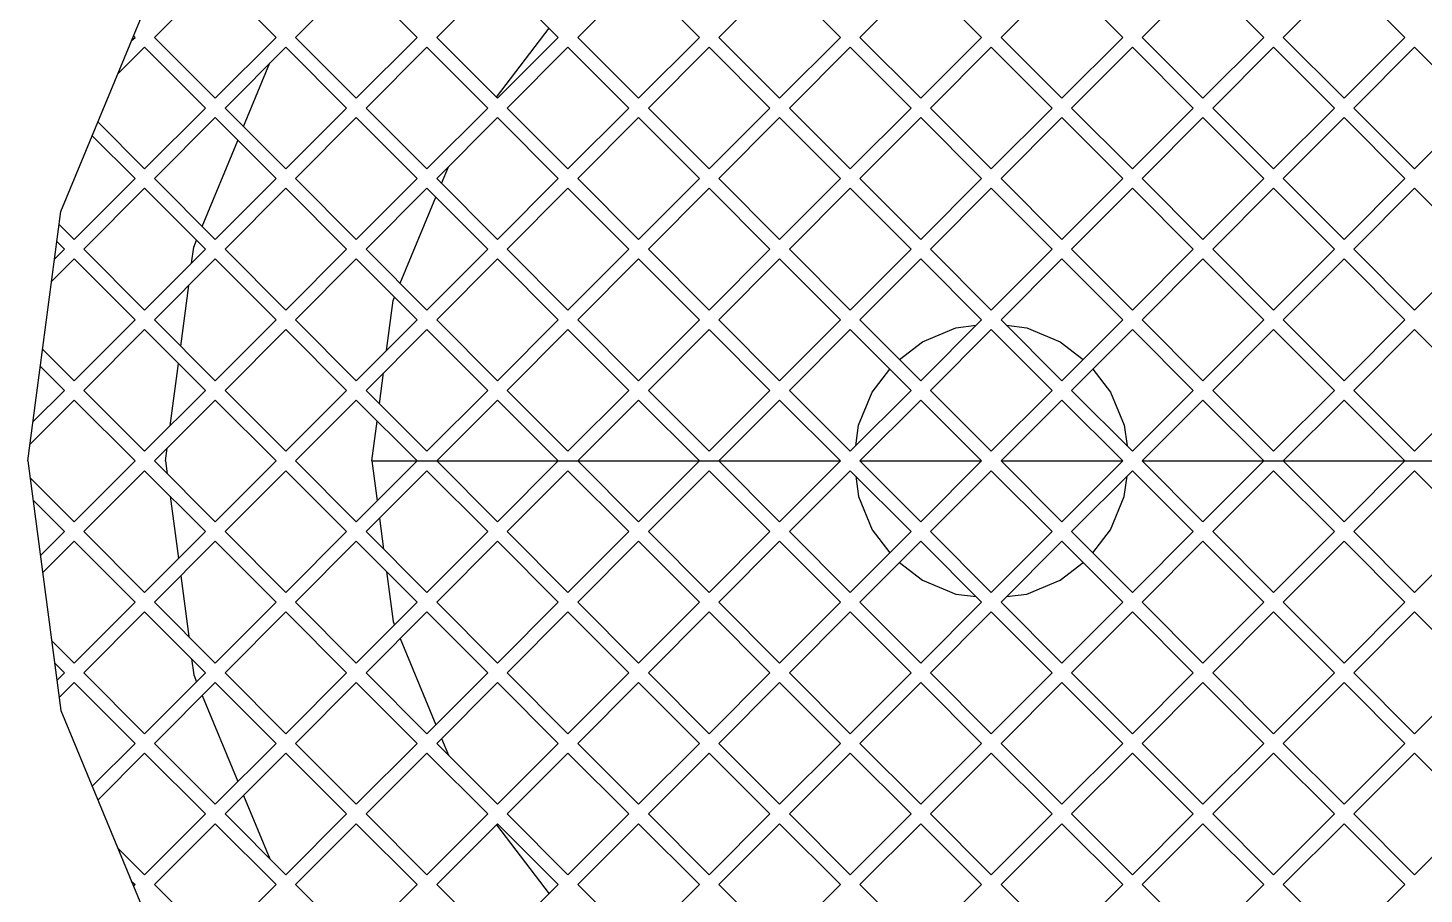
# Model space of a CAD drawing. Header units: inches. Extents: x 0 to 840, y -594 to 0.
# Drawn here: x 309.11 to 329.39, y -224.37 to -211.8 of the extents above; entities that cross this region are included whole.
import ezdxf

# ---------------------------------------------------------------- set-up
doc = ezdxf.new("R2010")
doc.units = ezdxf.units.IN
doc.header["$MEASUREMENT"] = 0

msp = doc.modelspace()

# ---------------------------------------------------------------- linework, layer by layer
at = {"color": 18, "true_color": 0x000000}
for p, q in [((309.584, -214.46), (310.982, -211.084)), ((309.584, -214.46), (310.982, -211.084)), ((310.944, -211.932), (311.828, -211.048)), ((310.944, -211.932), (311.828, -211.048)), ((311.828, -211.048), (312.712, -211.932)), ((311.828, -211.048), (312.712, -211.932)), ((312.994, -211.932), (313.878, -211.048)), ((312.994, -211.932), (313.878, -211.048)), ((313.878, -211.048), (314.762, -211.932)), ((313.878, -211.048), (314.762, -211.932)), ((315.046, -211.932), (315.93, -211.048)), ((315.046, -211.932), (315.93, -211.048)), ((315.93, -211.048), (316.812, -211.932)), ((315.93, -211.048), (316.812, -211.932)), ((317.096, -211.932), (317.98, -211.048)), ((317.096, -211.932), (317.98, -211.048)), ((317.98, -211.048), (318.864, -211.932)), ((317.98, -211.048), (318.864, -211.932)), ((319.146, -211.932), (320.03, -211.048)), ((319.146, -211.932), (320.03, -211.048)), ((320.03, -211.048), (320.914, -211.932)), ((320.03, -211.048), (320.914, -211.932)), ((321.196, -211.932), (322.08, -211.048)), ((321.196, -211.932), (322.08, -211.048)), ((322.08, -211.048), (322.964, -211.932)), ((322.08, -211.048), (322.964, -211.932)), ((323.248, -211.932), (324.132, -211.048)), ((323.248, -211.932), (324.132, -211.048)), ((324.132, -211.048), (325.016, -211.932)), ((324.132, -211.048), (325.016, -211.932)), ((325.298, -211.932), (326.182, -211.048)), ((325.298, -211.932), (326.182, -211.048)), ((326.182, -211.048), (327.066, -211.932)), ((326.182, -211.048), (327.066, -211.932)), ((327.348, -211.932), (328.232, -211.048)), ((327.348, -211.932), (328.232, -211.048)), ((328.232, -211.048), (329.116, -211.932)), ((328.232, -211.048), (329.116, -211.932)), ((315.914, -212.8), (316.68, -211.8)), ((315.914, -212.8), (316.68, -211.8)), ((310.608, -211.984), (310.662, -211.932)), ((310.608, -211.984), (310.662, -211.932)), ((310.64, -211.91), (310.662, -211.932)), ((310.64, -211.91), (310.662, -211.932)), ((310.944, -211.932), (311.828, -212.816)), ((310.944, -211.932), (311.828, -212.816)), ((311.828, -212.816), (312.712, -211.932)), ((311.828, -212.816), (312.712, -211.932)), ((312.994, -211.932), (313.878, -212.816)), ((312.994, -211.932), (313.878, -212.816)), ((313.878, -212.816), (314.762, -211.932)), ((313.878, -212.816), (314.762, -211.932)), ((315.046, -211.932), (315.93, -212.816)), ((315.046, -211.932), (315.93, -212.816)), ((315.93, -212.816), (316.812, -211.932)), ((315.93, -212.816), (316.812, -211.932)), ((317.096, -211.932), (317.98, -212.816)), ((317.096, -211.932), (317.98, -212.816)), ((317.98, -212.816), (318.864, -211.932)), ((317.98, -212.816), (318.864, -211.932)), ((319.146, -211.932), (320.03, -212.816)), ((319.146, -211.932), (320.03, -212.816)), ((320.03, -212.816), (320.914, -211.932)), ((320.03, -212.816), (320.914, -211.932)), ((321.196, -211.932), (322.08, -212.816)), ((321.196, -211.932), (322.08, -212.816)), ((322.08, -212.816), (322.964, -211.932)), ((322.08, -212.816), (322.964, -211.932)), ((323.248, -211.932), (324.132, -212.816)), ((323.248, -211.932), (324.132, -212.816)), ((324.132, -212.816), (325.016, -211.932)), ((324.132, -212.816), (325.016, -211.932)), ((325.298, -211.932), (326.182, -212.816)), ((325.298, -211.932), (326.182, -212.816)), ((326.182, -212.816), (327.066, -211.932)), ((326.182, -212.816), (327.066, -211.932)), ((327.348, -211.932), (328.232, -212.816)), ((327.348, -211.932), (328.232, -212.816)), ((328.232, -212.816), (329.116, -211.932)), ((328.232, -212.816), (329.116, -211.932)), ((310.408, -212.468), (310.802, -212.074)), ((310.408, -212.468), (310.802, -212.074)), ((310.802, -212.074), (311.686, -212.958)), ((310.802, -212.074), (311.686, -212.958)), ((311.97, -212.958), (312.854, -212.074)), ((311.97, -212.958), (312.854, -212.074)), ((312.854, -212.074), (313.736, -212.958)), ((312.854, -212.074), (313.736, -212.958)), ((314.02, -212.958), (314.904, -212.074)), ((314.02, -212.958), (314.904, -212.074)), ((314.904, -212.074), (315.788, -212.958)), ((314.904, -212.074), (315.788, -212.958)), ((316.07, -212.958), (316.954, -212.074)), ((316.07, -212.958), (316.954, -212.074)), ((316.954, -212.074), (317.838, -212.958)), ((316.954, -212.074), (317.838, -212.958)), ((318.122, -212.958), (319.004, -212.074)), ((318.122, -212.958), (319.004, -212.074)), ((319.004, -212.074), (319.888, -212.958)), ((319.004, -212.074), (319.888, -212.958)), ((320.172, -212.958), (321.056, -212.074)), ((320.172, -212.958), (321.056, -212.074)), ((321.056, -212.074), (321.94, -212.958)), ((321.056, -212.074), (321.94, -212.958)), ((322.222, -212.958), (323.106, -212.074)), ((322.222, -212.958), (323.106, -212.074)), ((323.106, -212.074), (323.99, -212.958)), ((323.106, -212.074), (323.99, -212.958)), ((324.272, -212.958), (325.156, -212.074)), ((324.272, -212.958), (325.156, -212.074)), ((325.156, -212.074), (326.04, -212.958)), ((325.156, -212.074), (326.04, -212.958)), ((326.324, -212.958), (327.208, -212.074)), ((326.324, -212.958), (327.208, -212.074)), ((327.208, -212.074), (328.092, -212.958)), ((327.208, -212.074), (328.092, -212.958)), ((328.374, -212.958), (329.258, -212.074)), ((328.374, -212.958), (329.258, -212.074)), ((329.258, -212.074), (330.142, -212.958)), ((329.258, -212.074), (330.142, -212.958)), ((312.24, -213.228), (312.622, -212.304)), ((312.24, -213.228), (312.622, -212.304)), ((312.24, -213.228), (312.622, -212.304)), ((312.24, -213.228), (312.622, -212.304)), ((310.802, -213.842), (311.686, -212.958)), ((310.802, -213.842), (311.686, -212.958)), ((311.97, -212.958), (312.854, -213.842)), ((311.97, -212.958), (312.854, -213.842)), ((312.854, -213.842), (313.736, -212.958)), ((312.854, -213.842), (313.736, -212.958)), ((314.02, -212.958), (314.904, -213.842)), ((314.02, -212.958), (314.904, -213.842)), ((314.904, -213.842), (315.788, -212.958)), ((314.904, -213.842), (315.788, -212.958)), ((316.07, -212.958), (316.954, -213.842)), ((316.07, -212.958), (316.954, -213.842)), ((316.954, -213.842), (317.838, -212.958)), ((316.954, -213.842), (317.838, -212.958)), ((318.122, -212.958), (319.004, -213.842)), ((318.122, -212.958), (319.004, -213.842)), ((319.004, -213.842), (319.888, -212.958)), ((319.004, -213.842), (319.888, -212.958)), ((320.172, -212.958), (321.056, -213.842)), ((320.172, -212.958), (321.056, -213.842)), ((321.056, -213.842), (321.94, -212.958)), ((321.056, -213.842), (321.94, -212.958)), ((322.222, -212.958), (323.106, -213.842)), ((322.222, -212.958), (323.106, -213.842)), ((323.106, -213.842), (323.99, -212.958)), ((323.106, -213.842), (323.99, -212.958)), ((324.272, -212.958), (325.156, -213.842)), ((324.272, -212.958), (325.156, -213.842)), ((325.156, -213.842), (326.04, -212.958)), ((325.156, -213.842), (326.04, -212.958)), ((326.324, -212.958), (327.208, -213.842)), ((326.324, -212.958), (327.208, -213.842)), ((327.208, -213.842), (328.092, -212.958)), ((327.208, -213.842), (328.092, -212.958)), ((328.374, -212.958), (329.258, -213.842)), ((328.374, -212.958), (329.258, -213.842)), ((329.258, -213.842), (330.142, -212.958)), ((329.258, -213.842), (330.142, -212.958)), ((310.122, -213.16), (310.802, -213.842)), ((310.122, -213.16), (310.802, -213.842)), ((310.944, -213.982), (311.828, -213.098)), ((310.944, -213.982), (311.828, -213.098)), ((311.828, -213.098), (312.712, -213.982)), ((311.828, -213.098), (312.712, -213.982)), ((312.994, -213.982), (313.878, -213.098)), ((312.994, -213.982), (313.878, -213.098)), ((313.878, -213.098), (314.762, -213.982)), ((313.878, -213.098), (314.762, -213.982)), ((315.046, -213.982), (315.93, -213.098)), ((315.046, -213.982), (315.93, -213.098)), ((315.93, -213.098), (316.812, -213.982)), ((315.93, -213.098), (316.812, -213.982)), ((317.096, -213.982), (317.98, -213.098)), ((317.096, -213.982), (317.98, -213.098)), ((317.98, -213.098), (318.864, -213.982)), ((317.98, -213.098), (318.864, -213.982)), ((319.146, -213.982), (320.03, -213.098)), ((319.146, -213.982), (320.03, -213.098)), ((320.03, -213.098), (320.914, -213.982)), ((320.03, -213.098), (320.914, -213.982)), ((321.196, -213.982), (322.08, -213.098)), ((321.196, -213.982), (322.08, -213.098)), ((322.08, -213.098), (322.964, -213.982)), ((322.08, -213.098), (322.964, -213.982)), ((323.248, -213.982), (324.132, -213.098)), ((323.248, -213.982), (324.132, -213.098)), ((324.132, -213.098), (325.016, -213.982)), ((324.132, -213.098), (325.016, -213.982)), ((325.298, -213.982), (326.182, -213.098)), ((325.298, -213.982), (326.182, -213.098)), ((326.182, -213.098), (327.066, -213.982)), ((326.182, -213.098), (327.066, -213.982)), ((327.348, -213.982), (328.232, -213.098)), ((327.348, -213.982), (328.232, -213.098)), ((328.232, -213.098), (329.116, -213.982)), ((328.232, -213.098), (329.116, -213.982)), ((310.038, -213.36), (310.662, -213.982)), ((310.038, -213.36), (310.662, -213.982)), ((311.64, -214.678), (312.158, -213.428)), ((311.64, -214.678), (312.158, -213.428)), ((311.64, -214.678), (312.158, -213.428)), ((311.64, -214.678), (312.158, -213.428)), ((315.116, -214.054), (315.218, -213.81)), ((315.116, -214.054), (315.218, -213.81)), ((309.778, -214.866), (310.662, -213.982)), ((309.778, -214.866), (310.662, -213.982)), ((310.944, -213.982), (311.828, -214.866)), ((310.944, -213.982), (311.828, -214.866)), ((311.828, -214.866), (312.712, -213.982)), ((311.828, -214.866), (312.712, -213.982)), ((312.994, -213.982), (313.878, -214.866)), ((312.994, -213.982), (313.878, -214.866)), ((313.878, -214.866), (314.762, -213.982)), ((313.878, -214.866), (314.762, -213.982)), ((315.046, -213.982), (315.93, -214.866)), ((315.046, -213.982), (315.93, -214.866)), ((315.93, -214.866), (316.812, -213.982)), ((315.93, -214.866), (316.812, -213.982)), ((317.096, -213.982), (317.98, -214.866)), ((317.096, -213.982), (317.98, -214.866)), ((317.98, -214.866), (318.864, -213.982)), ((317.98, -214.866), (318.864, -213.982)), ((319.146, -213.982), (320.03, -214.866)), ((319.146, -213.982), (320.03, -214.866)), ((320.03, -214.866), (320.914, -213.982)), ((320.03, -214.866), (320.914, -213.982)), ((321.196, -213.982), (322.08, -214.866)), ((321.196, -213.982), (322.08, -214.866)), ((322.08, -214.866), (322.964, -213.982)), ((322.08, -214.866), (322.964, -213.982)), ((323.248, -213.982), (324.132, -214.866)), ((323.248, -213.982), (324.132, -214.866)), ((324.132, -214.866), (325.016, -213.982)), ((324.132, -214.866), (325.016, -213.982)), ((325.298, -213.982), (326.182, -214.866)), ((325.298, -213.982), (326.182, -214.866)), ((326.182, -214.866), (327.066, -213.982)), ((326.182, -214.866), (327.066, -213.982)), ((327.348, -213.982), (328.232, -214.866)), ((327.348, -213.982), (328.232, -214.866)), ((328.232, -214.866), (329.116, -213.982)), ((328.232, -214.866), (329.116, -213.982)), ((309.918, -215.008), (310.802, -214.124)), ((309.918, -215.008), (310.802, -214.124)), ((310.802, -214.124), (311.686, -215.008)), ((310.802, -214.124), (311.686, -215.008)), ((311.97, -215.008), (312.854, -214.124)), ((311.97, -215.008), (312.854, -214.124)), ((312.854, -214.124), (313.736, -215.008)), ((312.854, -214.124), (313.736, -215.008)), ((314.02, -215.008), (314.904, -214.124)), ((314.02, -215.008), (314.904, -214.124)), ((314.904, -214.124), (315.788, -215.008)), ((314.904, -214.124), (315.788, -215.008)), ((316.07, -215.008), (316.954, -214.124)), ((316.07, -215.008), (316.954, -214.124)), ((316.954, -214.124), (317.838, -215.008)), ((316.954, -214.124), (317.838, -215.008)), ((318.122, -215.008), (319.004, -214.124)), ((318.122, -215.008), (319.004, -214.124)), ((319.004, -214.124), (319.888, -215.008)), ((319.004, -214.124), (319.888, -215.008)), ((320.172, -215.008), (321.056, -214.124)), ((320.172, -215.008), (321.056, -214.124)), ((321.056, -214.124), (321.94, -215.008)), ((321.056, -214.124), (321.94, -215.008)), ((322.222, -215.008), (323.106, -214.124)), ((322.222, -215.008), (323.106, -214.124)), ((323.106, -214.124), (323.99, -215.008)), ((323.106, -214.124), (323.99, -215.008)), ((324.272, -215.008), (325.156, -214.124)), ((324.272, -215.008), (325.156, -214.124)), ((325.156, -214.124), (326.04, -215.008)), ((325.156, -214.124), (326.04, -215.008)), ((326.324, -215.008), (327.208, -214.124)), ((326.324, -215.008), (327.208, -214.124)), ((327.208, -214.124), (328.092, -215.008)), ((327.208, -214.124), (328.092, -215.008)), ((328.374, -215.008), (329.258, -214.124)), ((328.374, -215.008), (329.258, -214.124)), ((329.258, -214.124), (330.142, -215.008)), ((329.258, -214.124), (330.142, -215.008)), ((314.516, -215.504), (315.034, -214.254)), ((314.516, -215.504), (315.034, -214.254)), ((309.106, -218.084), (309.584, -214.46)), ((309.106, -218.084), (309.584, -214.46)), ((309.558, -214.648), (309.778, -214.866)), ((309.558, -214.648), (309.778, -214.866)), ((309.492, -215.152), (309.636, -215.008)), ((309.492, -215.152), (309.636, -215.008)), ((309.526, -214.898), (309.636, -215.008)), ((309.526, -214.898), (309.636, -215.008)), ((309.918, -215.008), (310.802, -215.892)), ((309.918, -215.008), (310.802, -215.892)), ((310.802, -215.892), (311.686, -215.008)), ((310.802, -215.892), (311.686, -215.008)), ((311.484, -215.21), (311.516, -214.978)), ((311.484, -215.21), (311.516, -214.978)), ((311.484, -215.21), (311.516, -214.978)), ((311.484, -215.21), (311.516, -214.978)), ((311.516, -214.978), (311.556, -214.878)), ((311.516, -214.978), (311.556, -214.878)), ((311.516, -214.978), (311.556, -214.878)), ((311.516, -214.978), (311.556, -214.878)), ((311.97, -215.008), (312.854, -215.892)), ((311.97, -215.008), (312.854, -215.892)), ((312.854, -215.892), (313.736, -215.008)), ((312.854, -215.892), (313.736, -215.008)), ((314.02, -215.008), (314.904, -215.892)), ((314.02, -215.008), (314.904, -215.892)), ((314.904, -215.892), (315.788, -215.008)), ((314.904, -215.892), (315.788, -215.008)), ((316.07, -215.008), (316.954, -215.892)), ((316.07, -215.008), (316.954, -215.892)), ((316.954, -215.892), (317.838, -215.008)), ((316.954, -215.892), (317.838, -215.008)), ((318.122, -215.008), (319.004, -215.892)), ((318.122, -215.008), (319.004, -215.892)), ((319.004, -215.892), (319.888, -215.008)), ((319.004, -215.892), (319.888, -215.008)), ((320.172, -215.008), (321.056, -215.892)), ((320.172, -215.008), (321.056, -215.892)), ((321.056, -215.892), (321.94, -215.008)), ((321.056, -215.892), (321.94, -215.008)), ((322.222, -215.008), (323.106, -215.892)), ((322.222, -215.008), (323.106, -215.892)), ((323.106, -215.892), (323.99, -215.008)), ((323.106, -215.892), (323.99, -215.008)), ((324.272, -215.008), (325.156, -215.892)), ((324.272, -215.008), (325.156, -215.892)), ((325.156, -215.892), (326.04, -215.008)), ((325.156, -215.892), (326.04, -215.008)), ((326.324, -215.008), (327.208, -215.892)), ((326.324, -215.008), (327.208, -215.892)), ((327.208, -215.892), (328.092, -215.008)), ((327.208, -215.892), (328.092, -215.008)), ((328.374, -215.008), (329.258, -215.892)), ((328.374, -215.008), (329.258, -215.892)), ((329.258, -215.892), (330.142, -215.008)), ((329.258, -215.892), (330.142, -215.008)), ((309.45, -215.478), (309.778, -215.15)), ((309.45, -215.478), (309.778, -215.15)), ((309.778, -215.15), (310.662, -216.034)), ((309.778, -215.15), (310.662, -216.034)), ((310.944, -216.034), (311.828, -215.15)), ((310.944, -216.034), (311.828, -215.15)), ((311.828, -215.15), (312.712, -216.034)), ((311.828, -215.15), (312.712, -216.034)), ((312.994, -216.034), (313.878, -215.15)), ((312.994, -216.034), (313.878, -215.15)), ((313.878, -215.15), (314.762, -216.034)), ((313.878, -215.15), (314.762, -216.034)), ((315.046, -216.034), (315.93, -215.15)), ((315.046, -216.034), (315.93, -215.15)), ((315.93, -215.15), (316.812, -216.034)), ((315.93, -215.15), (316.812, -216.034)), ((317.096, -216.034), (317.98, -215.15)), ((317.096, -216.034), (317.98, -215.15)), ((317.98, -215.15), (318.864, -216.034)), ((317.98, -215.15), (318.864, -216.034)), ((319.146, -216.034), (320.03, -215.15)), ((319.146, -216.034), (320.03, -215.15)), ((320.03, -215.15), (320.914, -216.034)), ((320.03, -215.15), (320.914, -216.034)), ((321.196, -216.034), (322.08, -215.15)), ((321.196, -216.034), (322.08, -215.15)), ((322.08, -215.15), (322.964, -216.034)), ((322.08, -215.15), (322.964, -216.034)), ((323.248, -216.034), (324.132, -215.15)), ((323.248, -216.034), (324.132, -215.15)), ((324.132, -215.15), (325.016, -216.034)), ((324.132, -215.15), (325.016, -216.034)), ((325.298, -216.034), (326.182, -215.15)), ((325.298, -216.034), (326.182, -215.15)), ((326.182, -215.15), (327.066, -216.034)), ((326.182, -215.15), (327.066, -216.034)), ((327.348, -216.034), (328.232, -215.15)), ((327.348, -216.034), (328.232, -215.15)), ((328.232, -215.15), (329.116, -216.034)), ((328.232, -215.15), (329.116, -216.034)), ((311.326, -216.416), (311.442, -215.536)), ((311.326, -216.416), (311.442, -215.536)), ((311.326, -216.416), (311.442, -215.536)), ((311.326, -216.416), (311.442, -215.536)), ((314.318, -216.478), (314.412, -215.754)), ((314.318, -216.478), (314.412, -215.754)), ((314.412, -215.754), (314.434, -215.704)), ((314.412, -215.754), (314.434, -215.704)), ((309.778, -216.918), (310.662, -216.034)), ((309.778, -216.918), (310.662, -216.034)), ((310.944, -216.034), (311.828, -216.918)), ((310.944, -216.034), (311.828, -216.918)), ((311.828, -216.918), (312.712, -216.034)), ((311.828, -216.918), (312.712, -216.034)), ((312.994, -216.034), (313.878, -216.918)), ((312.994, -216.034), (313.878, -216.918)), ((313.878, -216.918), (314.762, -216.034)), ((313.878, -216.918), (314.762, -216.034)), ((315.046, -216.034), (315.93, -216.918)), ((315.046, -216.034), (315.93, -216.918)), ((315.93, -216.918), (316.812, -216.034)), ((315.93, -216.918), (316.812, -216.034)), ((317.096, -216.034), (317.98, -216.918)), ((317.096, -216.034), (317.98, -216.918)), ((317.98, -216.918), (318.864, -216.034)), ((317.98, -216.918), (318.864, -216.034)), ((319.146, -216.034), (320.03, -216.918)), ((319.146, -216.034), (320.03, -216.918)), ((320.03, -216.918), (320.914, -216.034)), ((320.03, -216.918), (320.914, -216.034)), ((321.196, -216.034), (322.08, -216.918)), ((321.196, -216.034), (322.08, -216.918)), ((322.08, -216.918), (322.964, -216.034)), ((322.08, -216.918), (322.964, -216.034)), ((323.248, -216.034), (324.132, -216.918)), ((323.248, -216.034), (324.132, -216.918)), ((324.132, -216.918), (325.016, -216.034)), ((324.132, -216.918), (325.016, -216.034)), ((325.298, -216.034), (326.182, -216.918)), ((325.298, -216.034), (326.182, -216.918)), ((326.182, -216.918), (327.066, -216.034)), ((326.182, -216.918), (327.066, -216.034)), ((327.348, -216.034), (328.232, -216.918)), ((327.348, -216.034), (328.232, -216.918)), ((328.232, -216.918), (329.116, -216.034)), ((328.232, -216.918), (329.116, -216.034)), ((309.918, -217.058), (310.802, -216.174)), ((309.918, -217.058), (310.802, -216.174)), ((310.802, -216.174), (311.686, -217.058)), ((310.802, -216.174), (311.686, -217.058)), ((311.97, -217.058), (312.854, -216.174)), ((311.97, -217.058), (312.854, -216.174)), ((312.854, -216.174), (313.736, -217.058)), ((312.854, -216.174), (313.736, -217.058)), ((314.02, -217.058), (314.904, -216.174)), ((314.02, -217.058), (314.904, -216.174)), ((314.904, -216.174), (315.788, -217.058)), ((314.904, -216.174), (315.788, -217.058)), ((316.07, -217.058), (316.954, -216.174)), ((316.07, -217.058), (316.954, -216.174)), ((316.954, -216.174), (317.838, -217.058)), ((316.954, -216.174), (317.838, -217.058)), ((318.122, -217.058), (319.004, -216.174)), ((318.122, -217.058), (319.004, -216.174)), ((319.004, -216.174), (319.888, -217.058)), ((319.004, -216.174), (319.888, -217.058)), ((320.172, -217.058), (321.056, -216.174)), ((320.172, -217.058), (321.056, -216.174)), ((321.056, -216.174), (321.94, -217.058)), ((321.056, -216.174), (321.94, -217.058)), ((322.106, -216.352), (322.588, -216.152)), ((322.106, -216.352), (322.588, -216.152)), ((322.222, -217.058), (323.106, -216.174)), ((322.222, -217.058), (323.106, -216.174)), ((322.588, -216.152), (322.886, -216.112)), ((322.588, -216.152), (322.886, -216.112)), ((323.106, -216.174), (323.99, -217.058)), ((323.106, -216.174), (323.99, -217.058)), ((323.328, -216.112), (323.624, -216.152)), ((323.328, -216.112), (323.624, -216.152)), ((323.624, -216.152), (324.106, -216.352)), ((323.624, -216.152), (324.106, -216.352)), ((324.272, -217.058), (325.156, -216.174)), ((324.272, -217.058), (325.156, -216.174)), ((325.156, -216.174), (326.04, -217.058)), ((325.156, -216.174), (326.04, -217.058)), ((326.324, -217.058), (327.208, -216.174)), ((326.324, -217.058), (327.208, -216.174)), ((327.208, -216.174), (328.092, -217.058)), ((327.208, -216.174), (328.092, -217.058)), ((328.374, -217.058), (329.258, -216.174)), ((328.374, -217.058), (329.258, -216.174)), ((329.258, -216.174), (330.142, -217.058)), ((329.258, -216.174), (330.142, -217.058)), ((309.32, -216.46), (309.778, -216.918)), ((309.32, -216.46), (309.778, -216.918)), ((321.772, -216.608), (322.106, -216.352)), ((321.772, -216.608), (322.106, -216.352)), ((324.106, -216.352), (324.44, -216.608)), ((324.106, -216.352), (324.44, -216.608)), ((311.174, -217.572), (311.292, -216.666)), ((311.174, -217.572), (311.292, -216.666)), ((311.174, -217.572), (311.292, -216.666)), ((311.174, -217.572), (311.292, -216.666)), ((309.288, -216.71), (309.636, -217.058)), ((309.288, -216.71), (309.636, -217.058)), ((314.216, -217.254), (314.274, -216.804)), ((314.216, -217.254), (314.274, -216.804)), ((321.374, -217.084), (321.63, -216.75)), ((321.374, -217.084), (321.63, -216.75)), ((324.582, -216.75), (324.838, -217.084)), ((324.582, -216.75), (324.838, -217.084)), ((309.182, -217.512), (309.636, -217.058)), ((309.182, -217.512), (309.636, -217.058)), ((309.918, -217.058), (310.802, -217.942)), ((309.918, -217.058), (310.802, -217.942)), ((310.802, -217.942), (311.686, -217.058)), ((310.802, -217.942), (311.686, -217.058)), ((311.97, -217.058), (312.854, -217.942)), ((311.97, -217.058), (312.854, -217.942)), ((312.854, -217.942), (313.736, -217.058)), ((312.854, -217.942), (313.736, -217.058)), ((314.02, -217.058), (314.904, -217.942)), ((314.02, -217.058), (314.904, -217.942)), ((314.904, -217.942), (315.788, -217.058)), ((314.904, -217.942), (315.788, -217.058)), ((316.07, -217.058), (316.954, -217.942)), ((316.07, -217.058), (316.954, -217.942)), ((316.954, -217.942), (317.838, -217.058)), ((316.954, -217.942), (317.838, -217.058)), ((318.122, -217.058), (319.004, -217.942)), ((318.122, -217.058), (319.004, -217.942)), ((319.004, -217.942), (319.888, -217.058)), ((319.004, -217.942), (319.888, -217.058)), ((320.172, -217.058), (321.056, -217.942)), ((320.172, -217.058), (321.056, -217.942)), ((321.056, -217.942), (321.94, -217.058)), ((321.056, -217.942), (321.94, -217.058)), ((321.174, -217.566), (321.374, -217.084)), ((321.174, -217.566), (321.374, -217.084)), ((322.222, -217.058), (323.106, -217.942)), ((322.222, -217.058), (323.106, -217.942)), ((323.106, -217.942), (323.99, -217.058)), ((323.106, -217.942), (323.99, -217.058)), ((324.272, -217.058), (325.156, -217.942)), ((324.272, -217.058), (325.156, -217.942)), ((324.838, -217.084), (325.038, -217.566)), ((324.838, -217.084), (325.038, -217.566)), ((325.156, -217.942), (326.04, -217.058)), ((325.156, -217.942), (326.04, -217.058)), ((326.324, -217.058), (327.208, -217.942)), ((326.324, -217.058), (327.208, -217.942)), ((327.208, -217.942), (328.092, -217.058)), ((327.208, -217.942), (328.092, -217.058)), ((328.374, -217.058), (329.258, -217.942)), ((328.374, -217.058), (329.258, -217.942)), ((329.258, -217.942), (330.142, -217.058)), ((329.258, -217.942), (330.142, -217.058)), ((309.138, -217.838), (309.778, -217.2)), ((309.138, -217.838), (309.778, -217.2)), ((309.778, -217.2), (310.662, -218.084)), ((309.778, -217.2), (310.662, -218.084)), ((310.944, -218.084), (311.828, -217.2)), ((310.944, -218.084), (311.828, -217.2)), ((311.828, -217.2), (312.712, -218.084)), ((311.828, -217.2), (312.712, -218.084)), ((312.994, -218.084), (313.878, -217.2)), ((312.994, -218.084), (313.878, -217.2)), ((313.878, -217.2), (314.762, -218.084)), ((313.878, -217.2), (314.762, -218.084)), ((315.046, -218.084), (315.93, -217.2)), ((315.046, -218.084), (315.93, -217.2)), ((315.93, -217.2), (316.812, -218.084)), ((315.93, -217.2), (316.812, -218.084)), ((317.096, -218.084), (317.98, -217.2)), ((317.096, -218.084), (317.98, -217.2)), ((317.98, -217.2), (318.864, -218.084)), ((317.98, -217.2), (318.864, -218.084)), ((319.146, -218.084), (320.03, -217.2)), ((319.146, -218.084), (320.03, -217.2)), ((320.03, -217.2), (320.914, -218.084)), ((320.03, -217.2), (320.914, -218.084)), ((321.196, -218.084), (322.08, -217.2)), ((321.196, -218.084), (322.08, -217.2)), ((322.08, -217.2), (322.964, -218.084)), ((322.08, -217.2), (322.964, -218.084)), ((323.248, -218.084), (324.132, -217.2)), ((323.248, -218.084), (324.132, -217.2)), ((324.132, -217.2), (325.016, -218.084)), ((324.132, -217.2), (325.016, -218.084)), ((325.298, -218.084), (326.182, -217.2)), ((325.298, -218.084), (326.182, -217.2)), ((326.182, -217.2), (327.066, -218.084)), ((326.182, -217.2), (327.066, -218.084)), ((327.348, -218.084), (328.232, -217.2)), ((327.348, -218.084), (328.232, -217.2)), ((328.232, -217.2), (329.116, -218.084)), ((328.232, -217.2), (329.116, -218.084)), ((314.106, -218.084), (314.182, -217.504)), ((314.106, -218.084), (314.182, -217.504)), ((321.136, -217.862), (321.174, -217.566)), ((321.136, -217.862), (321.174, -217.566)), ((325.038, -217.566), (325.078, -217.862)), ((325.038, -217.566), (325.078, -217.862)), ((311.106, -218.084), (311.13, -217.898)), ((311.106, -218.084), (311.13, -217.898)), ((311.106, -218.084), (311.13, -217.898)), ((311.106, -218.084), (311.13, -217.898)), ((309.106, -218.084), (309.584, -221.708)), ((309.106, -218.084), (309.584, -221.708)), ((309.778, -218.968), (310.662, -218.084)), ((309.778, -218.968), (310.662, -218.084)), ((310.944, -218.084), (311.828, -218.968)), ((310.944, -218.084), (311.828, -218.968)), ((311.106, -218.084), (311.13, -218.27)), ((311.106, -218.084), (311.13, -218.27)), ((311.106, -218.084), (311.13, -218.27)), ((311.106, -218.084), (311.13, -218.27)), ((311.828, -218.968), (312.712, -218.084)), ((311.828, -218.968), (312.712, -218.084)), ((312.994, -218.084), (313.878, -218.968)), ((312.994, -218.084), (313.878, -218.968)), ((313.878, -218.968), (314.762, -218.084)), ((313.878, -218.968), (314.762, -218.084)), ((314.106, -218.084), (314.182, -218.664)), ((314.106, -218.084), (320.914, -218.084)), ((314.106, -218.084), (314.182, -218.664)), ((314.106, -218.084), (320.914, -218.084)), ((315.046, -218.084), (315.93, -218.968)), ((315.046, -218.084), (315.93, -218.968)), ((315.93, -218.968), (316.812, -218.084)), ((315.93, -218.968), (316.812, -218.084)), ((317.096, -218.084), (317.98, -218.968)), ((317.096, -218.084), (317.98, -218.968)), ((317.98, -218.968), (318.864, -218.084)), ((317.98, -218.968), (318.864, -218.084)), ((319.146, -218.084), (320.03, -218.968)), ((319.146, -218.084), (320.03, -218.968)), ((320.03, -218.968), (320.914, -218.084)), ((320.03, -218.968), (320.914, -218.084)), ((321.196, -218.084), (322.08, -218.968)), ((321.196, -218.084), (321.666, -218.084)), ((321.196, -218.084), (322.08, -218.968)), ((321.196, -218.084), (321.666, -218.084)), ((321.666, -218.084), (322.346, -218.084)), ((321.666, -218.084), (322.346, -218.084)), ((322.08, -218.968), (322.964, -218.084)), ((322.08, -218.968), (322.964, -218.084)), ((322.346, -218.084), (322.964, -218.084)), ((322.346, -218.084), (322.964, -218.084)), ((323.248, -218.084), (324.132, -218.968)), ((323.248, -218.084), (323.866, -218.084)), ((323.248, -218.084), (324.132, -218.968)), ((323.248, -218.084), (323.866, -218.084)), ((323.866, -218.084), (324.546, -218.084)), ((323.866, -218.084), (324.546, -218.084)), ((324.132, -218.968), (325.016, -218.084)), ((324.132, -218.968), (325.016, -218.084)), ((324.546, -218.084), (325.016, -218.084)), ((324.546, -218.084), (325.016, -218.084)), ((325.298, -218.084), (326.182, -218.968)), ((325.298, -218.084), (332.106, -218.084)), ((325.298, -218.084), (326.182, -218.968)), ((325.298, -218.084), (332.106, -218.084)), ((326.182, -218.968), (327.066, -218.084)), ((326.182, -218.968), (327.066, -218.084)), ((327.348, -218.084), (328.232, -218.968)), ((327.348, -218.084), (328.232, -218.968)), ((328.232, -218.968), (329.116, -218.084)), ((328.232, -218.968), (329.116, -218.084)), ((309.918, -219.11), (310.802, -218.226)), ((309.918, -219.11), (310.802, -218.226)), ((310.802, -218.226), (311.686, -219.11)), ((310.802, -218.226), (311.686, -219.11)), ((311.97, -219.11), (312.854, -218.226)), ((311.97, -219.11), (312.854, -218.226)), ((312.854, -218.226), (313.736, -219.11)), ((312.854, -218.226), (313.736, -219.11)), ((314.02, -219.11), (314.904, -218.226)), ((314.02, -219.11), (314.904, -218.226)), ((314.904, -218.226), (315.788, -219.11)), ((314.904, -218.226), (315.788, -219.11)), ((316.07, -219.11), (316.954, -218.226)), ((316.07, -219.11), (316.954, -218.226)), ((316.954, -218.226), (317.838, -219.11)), ((316.954, -218.226), (317.838, -219.11)), ((318.122, -219.11), (319.004, -218.226)), ((318.122, -219.11), (319.004, -218.226)), ((319.004, -218.226), (319.888, -219.11)), ((319.004, -218.226), (319.888, -219.11)), ((320.172, -219.11), (321.056, -218.226)), ((320.172, -219.11), (321.056, -218.226)), ((321.056, -218.226), (321.94, -219.11)), ((321.056, -218.226), (321.94, -219.11)), ((321.136, -218.304), (321.174, -218.602)), ((321.136, -218.304), (321.174, -218.602)), ((322.222, -219.11), (323.106, -218.226)), ((322.222, -219.11), (323.106, -218.226)), ((323.106, -218.226), (323.99, -219.11)), ((323.106, -218.226), (323.99, -219.11)), ((324.272, -219.11), (325.156, -218.226)), ((324.272, -219.11), (325.156, -218.226)), ((325.038, -218.602), (325.078, -218.304)), ((325.038, -218.602), (325.078, -218.304)), ((325.156, -218.226), (326.04, -219.11)), ((325.156, -218.226), (326.04, -219.11)), ((326.324, -219.11), (327.208, -218.226)), ((326.324, -219.11), (327.208, -218.226)), ((327.208, -218.226), (328.092, -219.11)), ((327.208, -218.226), (328.092, -219.11)), ((328.374, -219.11), (329.258, -218.226)), ((328.374, -219.11), (329.258, -218.226)), ((329.258, -218.226), (330.142, -219.11)), ((329.258, -218.226), (330.142, -219.11)), ((309.138, -218.328), (309.778, -218.968)), ((309.138, -218.328), (309.778, -218.968)), ((309.182, -218.654), (309.636, -219.11)), ((309.182, -218.654), (309.636, -219.11)), ((311.174, -218.596), (311.292, -219.502)), ((311.174, -218.596), (311.292, -219.502)), ((311.174, -218.596), (311.292, -219.502)), ((311.174, -218.596), (311.292, -219.502)), ((321.174, -218.602), (321.374, -219.084)), ((321.174, -218.602), (321.374, -219.084)), ((324.838, -219.084), (325.038, -218.602)), ((324.838, -219.084), (325.038, -218.602)), ((314.216, -218.914), (314.274, -219.364)), ((314.216, -218.914), (314.274, -219.364)), ((309.288, -219.458), (309.636, -219.11)), ((309.288, -219.458), (309.636, -219.11)), ((309.918, -219.11), (310.802, -219.994)), ((309.918, -219.11), (310.802, -219.994)), ((310.802, -219.994), (311.686, -219.11)), ((310.802, -219.994), (311.686, -219.11)), ((311.97, -219.11), (312.854, -219.994)), ((311.97, -219.11), (312.854, -219.994)), ((312.854, -219.994), (313.736, -219.11)), ((312.854, -219.994), (313.736, -219.11)), ((314.02, -219.11), (314.904, -219.994)), ((314.02, -219.11), (314.904, -219.994)), ((314.904, -219.994), (315.788, -219.11)), ((314.904, -219.994), (315.788, -219.11)), ((316.07, -219.11), (316.954, -219.994)), ((316.07, -219.11), (316.954, -219.994)), ((316.954, -219.994), (317.838, -219.11)), ((316.954, -219.994), (317.838, -219.11)), ((318.122, -219.11), (319.004, -219.994)), ((318.122, -219.11), (319.004, -219.994)), ((319.004, -219.994), (319.888, -219.11)), ((319.004, -219.994), (319.888, -219.11)), ((320.172, -219.11), (321.056, -219.994)), ((320.172, -219.11), (321.056, -219.994)), ((321.056, -219.994), (321.94, -219.11)), ((321.056, -219.994), (321.94, -219.11)), ((321.374, -219.084), (321.63, -219.418)), ((321.374, -219.084), (321.63, -219.418)), ((322.222, -219.11), (323.106, -219.994)), ((322.222, -219.11), (323.106, -219.994)), ((323.106, -219.994), (323.99, -219.11)), ((323.106, -219.994), (323.99, -219.11)), ((324.272, -219.11), (325.156, -219.994)), ((324.272, -219.11), (325.156, -219.994)), ((324.582, -219.418), (324.838, -219.084)), ((324.582, -219.418), (324.838, -219.084)), ((325.156, -219.994), (326.04, -219.11)), ((325.156, -219.994), (326.04, -219.11)), ((326.324, -219.11), (327.208, -219.994)), ((326.324, -219.11), (327.208, -219.994)), ((327.208, -219.994), (328.092, -219.11)), ((327.208, -219.994), (328.092, -219.11)), ((328.374, -219.11), (329.258, -219.994)), ((328.374, -219.11), (329.258, -219.994)), ((329.258, -219.994), (330.142, -219.11)), ((329.258, -219.994), (330.142, -219.11)), ((309.32, -219.708), (309.778, -219.25)), ((309.32, -219.708), (309.778, -219.25)), ((309.778, -219.25), (310.662, -220.134)), ((309.778, -219.25), (310.662, -220.134)), ((310.944, -220.134), (311.828, -219.25)), ((310.944, -220.134), (311.828, -219.25)), ((311.828, -219.25), (312.712, -220.134)), ((311.828, -219.25), (312.712, -220.134)), ((312.994, -220.134), (313.878, -219.25)), ((312.994, -220.134), (313.878, -219.25)), ((313.878, -219.25), (314.762, -220.134)), ((313.878, -219.25), (314.762, -220.134)), ((315.046, -220.134), (315.93, -219.25)), ((315.046, -220.134), (315.93, -219.25)), ((315.93, -219.25), (316.812, -220.134)), ((315.93, -219.25), (316.812, -220.134)), ((317.096, -220.134), (317.98, -219.25)), ((317.096, -220.134), (317.98, -219.25)), ((317.98, -219.25), (318.864, -220.134)), ((317.98, -219.25), (318.864, -220.134)), ((319.146, -220.134), (320.03, -219.25)), ((319.146, -220.134), (320.03, -219.25)), ((320.03, -219.25), (320.914, -220.134)), ((320.03, -219.25), (320.914, -220.134)), ((321.196, -220.134), (322.08, -219.25)), ((321.196, -220.134), (322.08, -219.25)), ((322.08, -219.25), (322.964, -220.134)), ((322.08, -219.25), (322.964, -220.134)), ((323.248, -220.134), (324.132, -219.25)), ((323.248, -220.134), (324.132, -219.25)), ((324.132, -219.25), (325.016, -220.134)), ((324.132, -219.25), (325.016, -220.134)), ((325.298, -220.134), (326.182, -219.25)), ((325.298, -220.134), (326.182, -219.25)), ((326.182, -219.25), (327.066, -220.134)), ((326.182, -219.25), (327.066, -220.134)), ((327.348, -220.134), (328.232, -219.25)), ((327.348, -220.134), (328.232, -219.25)), ((328.232, -219.25), (329.116, -220.134)), ((328.232, -219.25), (329.116, -220.134)), ((314.318, -219.69), (314.412, -220.414)), ((314.318, -219.69), (314.412, -220.414)), ((321.772, -219.56), (322.106, -219.816)), ((321.772, -219.56), (322.106, -219.816)), ((324.106, -219.816), (324.44, -219.56)), ((324.106, -219.816), (324.44, -219.56)), ((311.326, -219.752), (311.442, -220.632)), ((311.326, -219.752), (311.442, -220.632)), ((311.326, -219.752), (311.442, -220.632)), ((311.326, -219.752), (311.442, -220.632)), ((322.106, -219.816), (322.588, -220.016)), ((322.106, -219.816), (322.588, -220.016)), ((323.624, -220.016), (324.106, -219.816)), ((323.624, -220.016), (324.106, -219.816)), ((309.778, -221.018), (310.662, -220.134)), ((309.778, -221.018), (310.662, -220.134)), ((310.944, -220.134), (311.828, -221.018)), ((310.944, -220.134), (311.828, -221.018)), ((311.828, -221.018), (312.712, -220.134)), ((311.828, -221.018), (312.712, -220.134)), ((312.994, -220.134), (313.878, -221.018)), ((312.994, -220.134), (313.878, -221.018)), ((313.878, -221.018), (314.762, -220.134)), ((313.878, -221.018), (314.762, -220.134)), ((315.046, -220.134), (315.93, -221.018)), ((315.046, -220.134), (315.93, -221.018)), ((315.93, -221.018), (316.812, -220.134)), ((315.93, -221.018), (316.812, -220.134)), ((317.096, -220.134), (317.98, -221.018)), ((317.096, -220.134), (317.98, -221.018)), ((317.98, -221.018), (318.864, -220.134)), ((317.98, -221.018), (318.864, -220.134)), ((319.146, -220.134), (320.03, -221.018)), ((319.146, -220.134), (320.03, -221.018)), ((320.03, -221.018), (320.914, -220.134)), ((320.03, -221.018), (320.914, -220.134)), ((321.196, -220.134), (322.08, -221.018)), ((321.196, -220.134), (322.08, -221.018)), ((322.08, -221.018), (322.964, -220.134)), ((322.08, -221.018), (322.964, -220.134)), ((322.588, -220.016), (322.886, -220.054)), ((322.588, -220.016), (322.886, -220.054)), ((323.248, -220.134), (324.132, -221.018)), ((323.248, -220.134), (324.132, -221.018)), ((323.328, -220.054), (323.624, -220.016)), ((323.328, -220.054), (323.624, -220.016)), ((324.132, -221.018), (325.016, -220.134)), ((324.132, -221.018), (325.016, -220.134)), ((325.298, -220.134), (326.182, -221.018)), ((325.298, -220.134), (326.182, -221.018)), ((326.182, -221.018), (327.066, -220.134)), ((326.182, -221.018), (327.066, -220.134)), ((327.348, -220.134), (328.232, -221.018)), ((327.348, -220.134), (328.232, -221.018)), ((328.232, -221.018), (329.116, -220.134)), ((328.232, -221.018), (329.116, -220.134)), ((309.918, -221.16), (310.802, -220.276)), ((309.918, -221.16), (310.802, -220.276)), ((310.802, -220.276), (311.686, -221.16)), ((310.802, -220.276), (311.686, -221.16)), ((311.97, -221.16), (312.854, -220.276)), ((311.97, -221.16), (312.854, -220.276)), ((312.854, -220.276), (313.736, -221.16)), ((312.854, -220.276), (313.736, -221.16)), ((314.02, -221.16), (314.904, -220.276)), ((314.02, -221.16), (314.904, -220.276)), ((314.904, -220.276), (315.788, -221.16)), ((314.904, -220.276), (315.788, -221.16)), ((316.07, -221.16), (316.954, -220.276)), ((316.07, -221.16), (316.954, -220.276)), ((316.954, -220.276), (317.838, -221.16)), ((316.954, -220.276), (317.838, -221.16)), ((318.122, -221.16), (319.004, -220.276)), ((318.122, -221.16), (319.004, -220.276)), ((319.004, -220.276), (319.888, -221.16)), ((319.004, -220.276), (319.888, -221.16)), ((320.172, -221.16), (321.056, -220.276)), ((320.172, -221.16), (321.056, -220.276)), ((321.056, -220.276), (321.94, -221.16)), ((321.056, -220.276), (321.94, -221.16)), ((322.222, -221.16), (323.106, -220.276)), ((322.222, -221.16), (323.106, -220.276)), ((323.106, -220.276), (323.99, -221.16)), ((323.106, -220.276), (323.99, -221.16)), ((324.272, -221.16), (325.156, -220.276)), ((324.272, -221.16), (325.156, -220.276)), ((325.156, -220.276), (326.04, -221.16)), ((325.156, -220.276), (326.04, -221.16)), ((326.324, -221.16), (327.208, -220.276)), ((326.324, -221.16), (327.208, -220.276)), ((327.208, -220.276), (328.092, -221.16)), ((327.208, -220.276), (328.092, -221.16)), ((328.374, -221.16), (329.258, -220.276)), ((328.374, -221.16), (329.258, -220.276)), ((329.258, -220.276), (330.142, -221.16)), ((329.258, -220.276), (330.142, -221.16)), ((314.412, -220.414), (314.434, -220.464)), ((314.412, -220.414), (314.434, -220.464)), ((309.45, -220.69), (309.778, -221.018)), ((309.45, -220.69), (309.778, -221.018)), ((314.516, -220.664), (315.034, -221.914)), ((314.516, -220.664), (315.034, -221.914)), ((309.492, -221.016), (309.636, -221.16)), ((309.492, -221.016), (309.636, -221.16)), ((311.484, -220.958), (311.516, -221.19)), ((311.484, -220.958), (311.516, -221.19)), ((311.484, -220.958), (311.516, -221.19)), ((311.484, -220.958), (311.516, -221.19)), ((309.526, -221.27), (309.636, -221.16)), ((309.526, -221.27), (309.636, -221.16)), ((309.558, -221.52), (309.778, -221.302)), ((309.558, -221.52), (309.778, -221.302)), ((309.778, -221.302), (310.662, -222.186)), ((309.778, -221.302), (310.662, -222.186)), ((309.918, -221.16), (310.802, -222.044)), ((309.918, -221.16), (310.802, -222.044)), ((310.802, -222.044), (311.686, -221.16)), ((310.802, -222.044), (311.686, -221.16)), ((310.944, -222.186), (311.828, -221.302)), ((310.944, -222.186), (311.828, -221.302)), ((311.516, -221.19), (311.556, -221.29)), ((311.516, -221.19), (311.556, -221.29)), ((311.516, -221.19), (311.556, -221.29)), ((311.516, -221.19), (311.556, -221.29)), ((311.828, -221.302), (312.712, -222.186)), ((311.828, -221.302), (312.712, -222.186)), ((311.97, -221.16), (312.854, -222.044)), ((311.97, -221.16), (312.854, -222.044)), ((312.854, -222.044), (313.736, -221.16)), ((312.854, -222.044), (313.736, -221.16)), ((312.994, -222.186), (313.878, -221.302)), ((312.994, -222.186), (313.878, -221.302)), ((313.878, -221.302), (314.762, -222.186)), ((313.878, -221.302), (314.762, -222.186)), ((314.02, -221.16), (314.904, -222.044)), ((314.02, -221.16), (314.904, -222.044)), ((314.904, -222.044), (315.788, -221.16)), ((314.904, -222.044), (315.788, -221.16)), ((315.046, -222.186), (315.93, -221.302)), ((315.046, -222.186), (315.93, -221.302)), ((315.93, -221.302), (316.812, -222.186)), ((315.93, -221.302), (316.812, -222.186)), ((316.07, -221.16), (316.954, -222.044)), ((316.07, -221.16), (316.954, -222.044)), ((316.954, -222.044), (317.838, -221.16)), ((316.954, -222.044), (317.838, -221.16)), ((317.096, -222.186), (317.98, -221.302)), ((317.096, -222.186), (317.98, -221.302)), ((317.98, -221.302), (318.864, -222.186)), ((317.98, -221.302), (318.864, -222.186)), ((318.122, -221.16), (319.004, -222.044)), ((318.122, -221.16), (319.004, -222.044)), ((319.004, -222.044), (319.888, -221.16)), ((319.004, -222.044), (319.888, -221.16)), ((319.146, -222.186), (320.03, -221.302)), ((319.146, -222.186), (320.03, -221.302)), ((320.03, -221.302), (320.914, -222.186)), ((320.03, -221.302), (320.914, -222.186)), ((320.172, -221.16), (321.056, -222.044)), ((320.172, -221.16), (321.056, -222.044)), ((321.056, -222.044), (321.94, -221.16)), ((321.056, -222.044), (321.94, -221.16)), ((321.196, -222.186), (322.08, -221.302)), ((321.196, -222.186), (322.08, -221.302)), ((322.08, -221.302), (322.964, -222.186)), ((322.08, -221.302), (322.964, -222.186)), ((322.222, -221.16), (323.106, -222.044)), ((322.222, -221.16), (323.106, -222.044)), ((323.106, -222.044), (323.99, -221.16)), ((323.106, -222.044), (323.99, -221.16)), ((323.248, -222.186), (324.132, -221.302)), ((323.248, -222.186), (324.132, -221.302)), ((324.132, -221.302), (325.016, -222.186)), ((324.132, -221.302), (325.016, -222.186)), ((324.272, -221.16), (325.156, -222.044)), ((324.272, -221.16), (325.156, -222.044)), ((325.156, -222.044), (326.04, -221.16)), ((325.156, -222.044), (326.04, -221.16)), ((325.298, -222.186), (326.182, -221.302)), ((325.298, -222.186), (326.182, -221.302)), ((326.182, -221.302), (327.066, -222.186)), ((326.182, -221.302), (327.066, -222.186)), ((326.324, -221.16), (327.208, -222.044)), ((326.324, -221.16), (327.208, -222.044)), ((327.208, -222.044), (328.092, -221.16)), ((327.208, -222.044), (328.092, -221.16)), ((327.348, -222.186), (328.232, -221.302)), ((327.348, -222.186), (328.232, -221.302)), ((328.232, -221.302), (329.116, -222.186)), ((328.232, -221.302), (329.116, -222.186)), ((328.374, -221.16), (329.258, -222.044)), ((328.374, -221.16), (329.258, -222.044)), ((329.258, -222.044), (330.142, -221.16)), ((329.258, -222.044), (330.142, -221.16)), ((311.64, -221.49), (312.158, -222.74)), ((311.64, -221.49), (312.158, -222.74)), ((311.64, -221.49), (312.158, -222.74)), ((311.64, -221.49), (312.158, -222.74)), ((309.584, -221.708), (310.982, -225.084)), ((309.584, -221.708), (310.982, -225.084)), ((315.116, -222.114), (315.218, -222.358)), ((315.116, -222.114), (315.218, -222.358)), ((310.038, -222.808), (310.662, -222.186)), ((310.038, -222.808), (310.662, -222.186)), ((310.122, -223.008), (310.802, -222.326)), ((310.122, -223.008), (310.802, -222.326)), ((310.802, -222.326), (311.686, -223.21)), ((310.802, -222.326), (311.686, -223.21)), ((310.944, -222.186), (311.828, -223.068)), ((310.944, -222.186), (311.828, -223.068)), ((311.828, -223.068), (312.712, -222.186)), ((311.828, -223.068), (312.712, -222.186)), ((311.97, -223.21), (312.854, -222.326)), ((311.97, -223.21), (312.854, -222.326)), ((312.854, -222.326), (313.736, -223.21)), ((312.854, -222.326), (313.736, -223.21)), ((312.994, -222.186), (313.878, -223.068)), ((312.994, -222.186), (313.878, -223.068)), ((313.878, -223.068), (314.762, -222.186)), ((313.878, -223.068), (314.762, -222.186)), ((314.02, -223.21), (314.904, -222.326)), ((314.02, -223.21), (314.904, -222.326)), ((314.904, -222.326), (315.788, -223.21)), ((314.904, -222.326), (315.788, -223.21)), ((315.046, -222.186), (315.93, -223.068)), ((315.046, -222.186), (315.93, -223.068)), ((315.93, -223.068), (316.812, -222.186)), ((315.93, -223.068), (316.812, -222.186)), ((316.07, -223.21), (316.954, -222.326)), ((316.07, -223.21), (316.954, -222.326)), ((316.954, -222.326), (317.838, -223.21)), ((316.954, -222.326), (317.838, -223.21)), ((317.096, -222.186), (317.98, -223.068)), ((317.096, -222.186), (317.98, -223.068)), ((317.98, -223.068), (318.864, -222.186)), ((317.98, -223.068), (318.864, -222.186)), ((318.122, -223.21), (319.004, -222.326)), ((318.122, -223.21), (319.004, -222.326)), ((319.004, -222.326), (319.888, -223.21)), ((319.004, -222.326), (319.888, -223.21)), ((319.146, -222.186), (320.03, -223.068)), ((319.146, -222.186), (320.03, -223.068)), ((320.03, -223.068), (320.914, -222.186)), ((320.03, -223.068), (320.914, -222.186)), ((320.172, -223.21), (321.056, -222.326)), ((320.172, -223.21), (321.056, -222.326)), ((321.056, -222.326), (321.94, -223.21)), ((321.056, -222.326), (321.94, -223.21)), ((321.196, -222.186), (322.08, -223.068)), ((321.196, -222.186), (322.08, -223.068)), ((322.08, -223.068), (322.964, -222.186)), ((322.08, -223.068), (322.964, -222.186)), ((322.222, -223.21), (323.106, -222.326)), ((322.222, -223.21), (323.106, -222.326)), ((323.106, -222.326), (323.99, -223.21)), ((323.106, -222.326), (323.99, -223.21)), ((323.248, -222.186), (324.132, -223.068)), ((323.248, -222.186), (324.132, -223.068)), ((324.132, -223.068), (325.016, -222.186)), ((324.132, -223.068), (325.016, -222.186)), ((324.272, -223.21), (325.156, -222.326)), ((324.272, -223.21), (325.156, -222.326)), ((325.156, -222.326), (326.04, -223.21)), ((325.156, -222.326), (326.04, -223.21)), ((325.298, -222.186), (326.182, -223.068)), ((325.298, -222.186), (326.182, -223.068)), ((326.182, -223.068), (327.066, -222.186)), ((326.182, -223.068), (327.066, -222.186)), ((326.324, -223.21), (327.208, -222.326)), ((326.324, -223.21), (327.208, -222.326)), ((327.208, -222.326), (328.092, -223.21)), ((327.208, -222.326), (328.092, -223.21)), ((327.348, -222.186), (328.232, -223.068)), ((327.348, -222.186), (328.232, -223.068)), ((328.232, -223.068), (329.116, -222.186)), ((328.232, -223.068), (329.116, -222.186)), ((328.374, -223.21), (329.258, -222.326)), ((328.374, -223.21), (329.258, -222.326)), ((329.258, -222.326), (330.142, -223.21)), ((329.258, -222.326), (330.142, -223.21)), ((312.24, -222.94), (312.622, -223.864)), ((312.24, -222.94), (312.622, -223.864)), ((312.24, -222.94), (312.622, -223.864)), ((312.24, -222.94), (312.622, -223.864)), ((310.802, -224.094), (311.686, -223.21)), ((310.802, -224.094), (311.686, -223.21)), ((310.944, -224.236), (311.828, -223.352)), ((310.944, -224.236), (311.828, -223.352)), ((311.828, -223.352), (312.712, -224.236)), ((311.828, -223.352), (312.712, -224.236)), ((311.97, -223.21), (312.854, -224.094)), ((311.97, -223.21), (312.854, -224.094)), ((312.854, -224.094), (313.736, -223.21)), ((312.854, -224.094), (313.736, -223.21)), ((312.994, -224.236), (313.878, -223.352)), ((312.994, -224.236), (313.878, -223.352)), ((313.878, -223.352), (314.762, -224.236)), ((313.878, -223.352), (314.762, -224.236)), ((314.02, -223.21), (314.904, -224.094)), ((314.02, -223.21), (314.904, -224.094)), ((314.904, -224.094), (315.788, -223.21)), ((314.904, -224.094), (315.788, -223.21)), ((315.046, -224.236), (315.93, -223.352)), ((315.046, -224.236), (315.93, -223.352)), ((315.914, -223.368), (316.68, -224.368)), ((315.914, -223.368), (316.68, -224.368)), ((315.93, -223.352), (316.812, -224.236)), ((315.93, -223.352), (316.812, -224.236)), ((316.07, -223.21), (316.954, -224.094)), ((316.07, -223.21), (316.954, -224.094)), ((316.954, -224.094), (317.838, -223.21)), ((316.954, -224.094), (317.838, -223.21)), ((317.096, -224.236), (317.98, -223.352)), ((317.096, -224.236), (317.98, -223.352)), ((317.98, -223.352), (318.864, -224.236)), ((317.98, -223.352), (318.864, -224.236)), ((318.122, -223.21), (319.004, -224.094)), ((318.122, -223.21), (319.004, -224.094)), ((319.004, -224.094), (319.888, -223.21)), ((319.004, -224.094), (319.888, -223.21)), ((319.146, -224.236), (320.03, -223.352)), ((319.146, -224.236), (320.03, -223.352)), ((320.03, -223.352), (320.914, -224.236)), ((320.03, -223.352), (320.914, -224.236)), ((320.172, -223.21), (321.056, -224.094)), ((320.172, -223.21), (321.056, -224.094)), ((321.056, -224.094), (321.94, -223.21)), ((321.056, -224.094), (321.94, -223.21)), ((321.196, -224.236), (322.08, -223.352)), ((321.196, -224.236), (322.08, -223.352)), ((322.08, -223.352), (322.964, -224.236)), ((322.08, -223.352), (322.964, -224.236)), ((322.222, -223.21), (323.106, -224.094)), ((322.222, -223.21), (323.106, -224.094)), ((323.106, -224.094), (323.99, -223.21)), ((323.106, -224.094), (323.99, -223.21)), ((323.248, -224.236), (324.132, -223.352)), ((323.248, -224.236), (324.132, -223.352)), ((324.132, -223.352), (325.016, -224.236)), ((324.132, -223.352), (325.016, -224.236)), ((324.272, -223.21), (325.156, -224.094)), ((324.272, -223.21), (325.156, -224.094)), ((325.156, -224.094), (326.04, -223.21)), ((325.156, -224.094), (326.04, -223.21)), ((325.298, -224.236), (326.182, -223.352)), ((325.298, -224.236), (326.182, -223.352)), ((326.182, -223.352), (327.066, -224.236)), ((326.182, -223.352), (327.066, -224.236)), ((326.324, -223.21), (327.208, -224.094)), ((326.324, -223.21), (327.208, -224.094)), ((327.208, -224.094), (328.092, -223.21)), ((327.208, -224.094), (328.092, -223.21)), ((327.348, -224.236), (328.232, -223.352)), ((327.348, -224.236), (328.232, -223.352)), ((328.232, -223.352), (329.116, -224.236)), ((328.232, -223.352), (329.116, -224.236)), ((328.374, -223.21), (329.258, -224.094)), ((328.374, -223.21), (329.258, -224.094)), ((329.258, -224.094), (330.142, -223.21)), ((329.258, -224.094), (330.142, -223.21)), ((310.408, -223.7), (310.802, -224.094)), ((310.408, -223.7), (310.802, -224.094)), ((310.608, -224.184), (310.662, -224.236)), ((310.608, -224.184), (310.662, -224.236)), ((310.64, -224.258), (310.662, -224.236)), ((310.64, -224.258), (310.662, -224.236)), ((310.944, -224.236), (311.828, -225.12)), ((310.944, -224.236), (311.828, -225.12)), ((311.828, -225.12), (312.712, -224.236)), ((311.828, -225.12), (312.712, -224.236)), ((312.994, -224.236), (313.878, -225.12)), ((312.994, -224.236), (313.878, -225.12)), ((313.878, -225.12), (314.762, -224.236)), ((313.878, -225.12), (314.762, -224.236)), ((315.046, -224.236), (315.93, -225.12)), ((315.046, -224.236), (315.93, -225.12)), ((315.93, -225.12), (316.812, -224.236)), ((315.93, -225.12), (316.812, -224.236)), ((317.096, -224.236), (317.98, -225.12)), ((317.096, -224.236), (317.98, -225.12)), ((317.98, -225.12), (318.864, -224.236)), ((317.98, -225.12), (318.864, -224.236)), ((319.146, -224.236), (320.03, -225.12)), ((319.146, -224.236), (320.03, -225.12)), ((320.03, -225.12), (320.914, -224.236)), ((320.03, -225.12), (320.914, -224.236)), ((321.196, -224.236), (322.08, -225.12)), ((321.196, -224.236), (322.08, -225.12)), ((322.08, -225.12), (322.964, -224.236)), ((322.08, -225.12), (322.964, -224.236)), ((323.248, -224.236), (324.132, -225.12)), ((323.248, -224.236), (324.132, -225.12)), ((324.132, -225.12), (325.016, -224.236)), ((324.132, -225.12), (325.016, -224.236)), ((325.298, -224.236), (326.182, -225.12)), ((325.298, -224.236), (326.182, -225.12)), ((326.182, -225.12), (327.066, -224.236)), ((326.182, -225.12), (327.066, -224.236)), ((327.348, -224.236), (328.232, -225.12)), ((327.348, -224.236), (328.232, -225.12)), ((328.232, -225.12), (329.116, -224.236)), ((328.232, -225.12), (329.116, -224.236))]:
    msp.add_line(p, q, dxfattribs=at)

doc.saveas('drawing.dxf')
